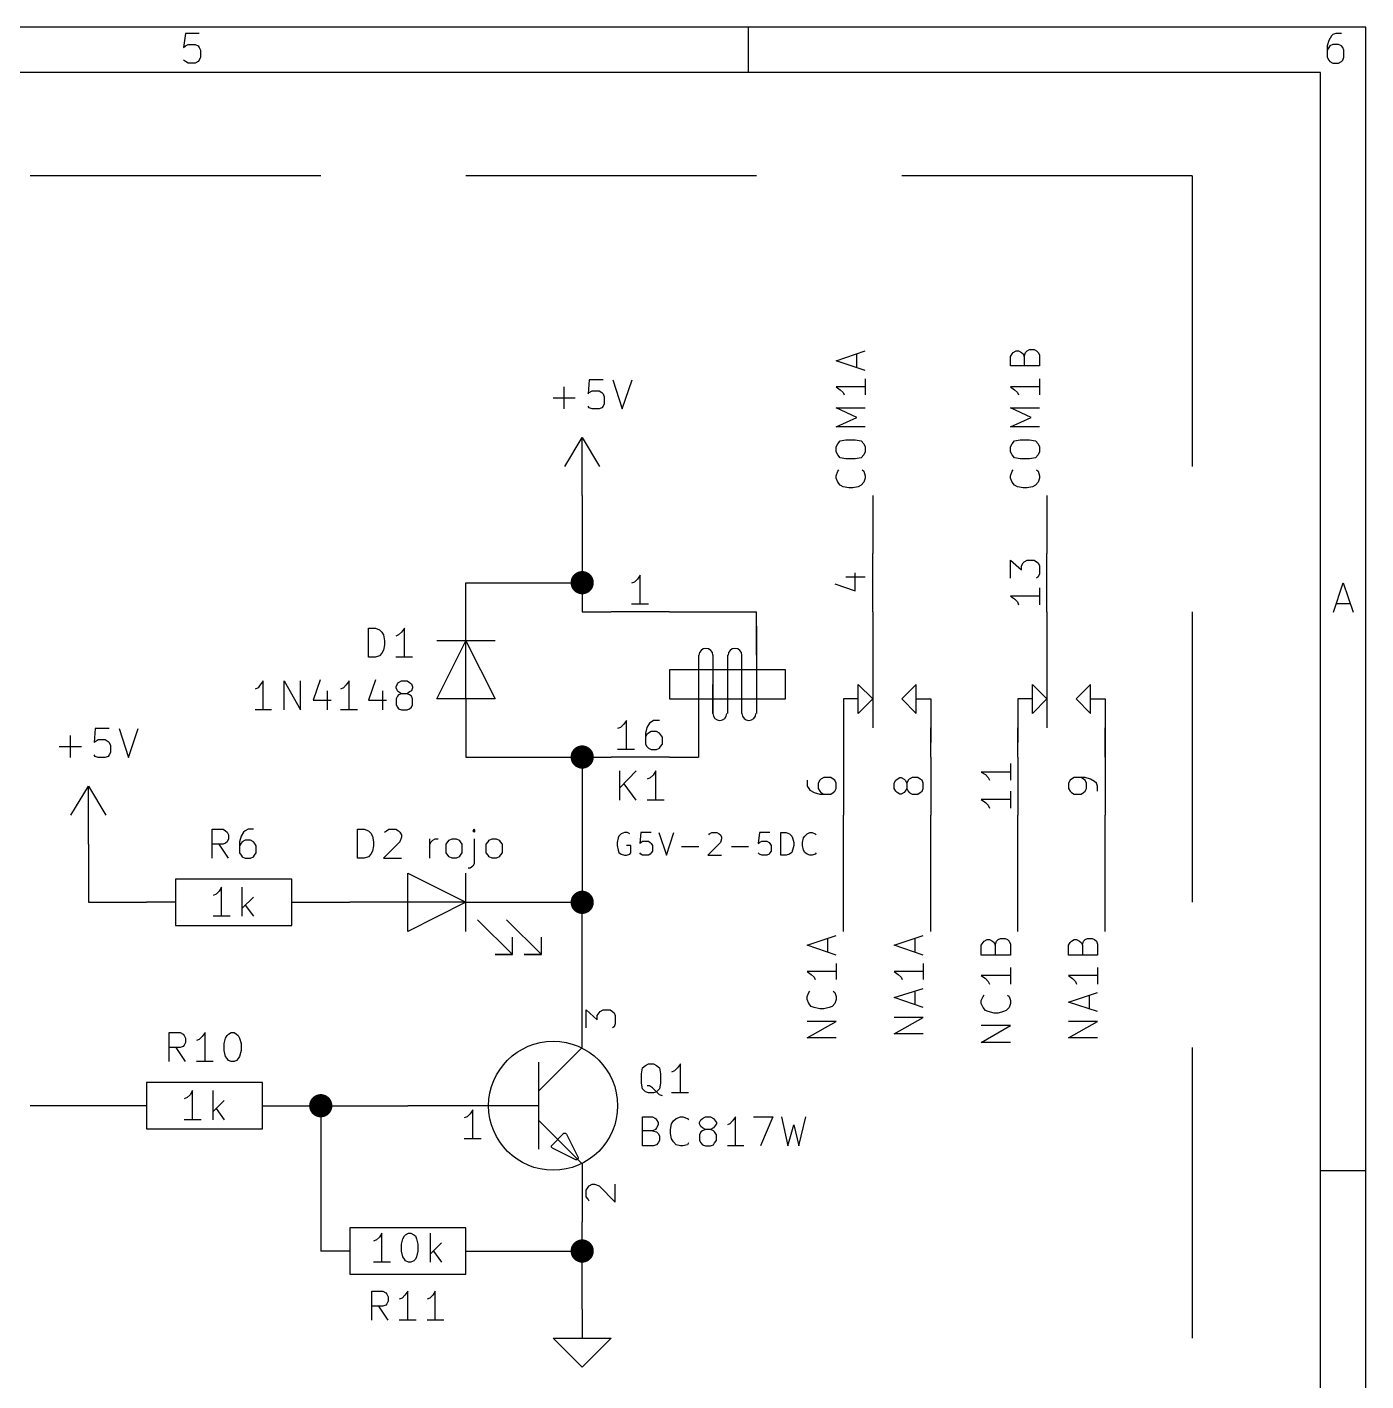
# Model space of a CAD drawing. Extents: x 0.4 to 11.3, y -7.9 to -0.4.
# Drawn here: x 8.995 to 11.299, y -2.724 to -0.394 of the extents above; entities that cross this region are included whole.
import ezdxf

# ---------------------------------------------------------------- set-up
doc = ezdxf.new("R2010")
doc.units = 0
doc.header["$MEASUREMENT"] = 0
doc.linetypes.add('DASHED', pattern=[0.75, 0.5, -0.25])
for name, color, linetype in [('BLACK', 7, 'CONTINUOUS'), ('BLUE3', 171, 'CONTINUOUS'), ('CYAN2', 4, 'CONTINUOUS'), ('GREEN2', 3, 'CONTINUOUS'), ('RED2', 1, 'CONTINUOUS')]:
    doc.layers.add(name, color=color, linetype=linetype)

msp = doc.modelspace()

# ---------------------------------------------------------------- linework, layer by layer
at = {"layer": 'BLACK', "linetype": 'CONTINUOUS'}
for p, q in [((10.387, -0.968), (10.437, -0.951)), ((10.69, -0.956), (10.692, -0.954)), ((10.692, -0.954), (10.697, -0.951)), ((10.697, -0.951), (10.701, -0.951)), ((10.701, -0.951), (10.706, -0.954)), ((10.706, -0.954), (10.709, -0.956)), ((10.711, -0.961), (10.713, -0.954)), ((10.713, -0.954), (10.716, -0.951)), ((10.716, -0.951), (10.72, -0.949)), ((10.72, -0.949), (10.728, -0.949)), ((10.728, -0.949), (10.732, -0.951)), ((10.732, -0.951), (10.735, -0.954)), ((10.735, -0.954), (10.737, -0.958)), ((10.437, -0.985), (10.387, -0.968)), ((10.423, -0.98), (10.423, -0.956)), ((10.687, -0.961), (10.69, -0.956)), ((10.687, -0.977), (10.687, -0.961)), ((10.737, -0.977), (10.687, -0.977)), ((10.709, -0.956), (10.711, -0.961)), ((10.711, -0.961), (10.711, -0.977)), ((10.737, -0.958), (10.737, -0.977)), ((10.437, -0.999), (10.437, -1.027)), ((10.737, -0.999), (10.737, -1.027)), ((10.437, -1.013), (10.387, -1.013)), ((10.387, -1.013), (10.394, -1.018)), ((10.394, -1.018), (10.399, -1.023)), ((10.399, -1.023), (10.401, -1.027)), ((10.737, -1.013), (10.687, -1.013)), ((10.687, -1.013), (10.694, -1.018)), ((10.694, -1.018), (10.699, -1.023)), ((10.699, -1.023), (10.701, -1.027)), ((10.423, -1.066), (10.387, -1.049)), ((10.387, -1.049), (10.437, -1.049)), ((10.387, -1.082), (10.423, -1.066)), ((10.723, -1.066), (10.687, -1.049)), ((10.687, -1.049), (10.737, -1.049)), ((10.687, -1.082), (10.723, -1.066)), ((10.437, -1.082), (10.387, -1.082)), ((10.737, -1.082), (10.687, -1.082)), ((10.387, -1.116), (10.39, -1.111)), ((10.387, -1.125), (10.387, -1.116)), ((10.39, -1.111), (10.394, -1.106)), ((10.394, -1.106), (10.404, -1.104)), ((10.404, -1.104), (10.42, -1.104)), ((10.42, -1.104), (10.43, -1.106)), ((10.43, -1.106), (10.435, -1.111)), ((10.435, -1.111), (10.437, -1.116)), ((10.437, -1.116), (10.437, -1.125)), ((10.687, -1.116), (10.69, -1.111)), ((10.687, -1.125), (10.687, -1.116)), ((10.69, -1.111), (10.694, -1.106)), ((10.694, -1.106), (10.704, -1.104)), ((10.704, -1.104), (10.72, -1.104)), ((10.72, -1.104), (10.73, -1.106)), ((10.73, -1.106), (10.735, -1.111)), ((10.735, -1.111), (10.737, -1.116)), ((10.737, -1.116), (10.737, -1.125)), ((10.39, -1.13), (10.387, -1.125)), ((10.394, -1.135), (10.39, -1.13)), ((10.404, -1.137), (10.394, -1.135)), ((10.42, -1.137), (10.404, -1.137)), ((10.43, -1.135), (10.42, -1.137)), ((10.435, -1.13), (10.43, -1.135)), ((10.437, -1.125), (10.435, -1.13)), ((10.69, -1.13), (10.687, -1.125)), ((10.694, -1.135), (10.69, -1.13)), ((10.704, -1.137), (10.694, -1.135)), ((10.72, -1.137), (10.704, -1.137)), ((10.73, -1.135), (10.72, -1.137)), ((10.735, -1.13), (10.73, -1.135)), ((10.737, -1.125), (10.735, -1.13)), ((10.387, -1.166), (10.39, -1.158)), ((10.39, -1.158), (10.392, -1.156)), ((10.432, -1.156), (10.435, -1.158)), ((10.435, -1.158), (10.437, -1.166)), ((10.687, -1.166), (10.69, -1.158)), ((10.69, -1.158), (10.692, -1.156)), ((10.732, -1.156), (10.735, -1.158)), ((10.735, -1.158), (10.737, -1.166)), ((10.387, -1.17), (10.387, -1.166)), ((10.39, -1.177), (10.387, -1.17)), ((10.394, -1.182), (10.39, -1.177)), ((10.399, -1.185), (10.394, -1.182)), ((10.409, -1.187), (10.399, -1.185)), ((10.416, -1.187), (10.409, -1.187)), ((10.425, -1.185), (10.416, -1.187)), ((10.43, -1.182), (10.425, -1.185)), ((10.435, -1.177), (10.43, -1.182)), ((10.437, -1.17), (10.435, -1.177)), ((10.437, -1.166), (10.437, -1.17)), ((10.687, -1.17), (10.687, -1.166)), ((10.69, -1.177), (10.687, -1.17)), ((10.694, -1.182), (10.69, -1.177)), ((10.699, -1.185), (10.694, -1.182)), ((10.709, -1.187), (10.699, -1.185)), ((10.716, -1.187), (10.709, -1.187)), ((10.725, -1.185), (10.716, -1.187)), ((10.73, -1.182), (10.725, -1.185)), ((10.735, -1.177), (10.73, -1.182)), ((10.737, -1.17), (10.735, -1.177)), ((10.737, -1.166), (10.737, -1.17)), ((10.337, -1.974), (10.387, -1.957)), ((10.387, -1.991), (10.337, -1.974)), ((10.373, -1.986), (10.373, -1.962)), ((10.487, -1.974), (10.537, -1.957)), ((10.537, -1.991), (10.487, -1.974)), ((10.523, -1.986), (10.523, -1.962)), ((10.637, -1.974), (10.64, -1.969)), ((10.637, -1.991), (10.637, -1.974)), ((10.64, -1.969), (10.642, -1.967)), ((10.642, -1.967), (10.647, -1.964)), ((10.647, -1.964), (10.651, -1.964)), ((10.651, -1.964), (10.656, -1.967)), ((10.656, -1.967), (10.659, -1.969)), ((10.659, -1.969), (10.661, -1.974)), ((10.661, -1.974), (10.663, -1.967)), ((10.661, -1.974), (10.661, -1.991)), ((10.663, -1.967), (10.666, -1.964)), ((10.666, -1.964), (10.67, -1.962)), ((10.67, -1.962), (10.678, -1.962)), ((10.678, -1.962), (10.682, -1.964)), ((10.682, -1.964), (10.685, -1.967)), ((10.685, -1.967), (10.687, -1.972)), ((10.687, -1.972), (10.687, -1.991)), ((10.787, -1.974), (10.79, -1.969)), ((10.787, -1.991), (10.787, -1.974)), ((10.79, -1.969), (10.792, -1.967)), ((10.792, -1.967), (10.797, -1.964)), ((10.797, -1.964), (10.801, -1.964)), ((10.801, -1.964), (10.806, -1.967)), ((10.806, -1.967), (10.809, -1.969)), ((10.809, -1.969), (10.811, -1.974)), ((10.811, -1.974), (10.813, -1.967)), ((10.811, -1.974), (10.811, -1.991)), ((10.813, -1.967), (10.816, -1.964)), ((10.816, -1.964), (10.82, -1.962)), ((10.82, -1.962), (10.828, -1.962)), ((10.828, -1.962), (10.832, -1.964)), ((10.832, -1.964), (10.835, -1.967)), ((10.835, -1.967), (10.837, -1.972)), ((10.837, -1.972), (10.837, -1.991)), ((10.687, -1.991), (10.637, -1.991)), ((10.837, -1.991), (10.787, -1.991)), ((10.387, -2.019), (10.337, -2.019)), ((10.337, -2.019), (10.344, -2.024)), ((10.344, -2.024), (10.349, -2.029)), ((10.387, -2.005), (10.387, -2.033)), ((10.537, -2.019), (10.487, -2.019)), ((10.487, -2.019), (10.494, -2.024)), ((10.494, -2.024), (10.499, -2.029)), ((10.537, -2.005), (10.537, -2.033)), ((10.687, -2.026), (10.637, -2.026)), ((10.637, -2.026), (10.644, -2.031)), ((10.687, -2.012), (10.687, -2.041)), ((10.837, -2.026), (10.787, -2.026)), ((10.787, -2.026), (10.794, -2.031)), ((10.837, -2.012), (10.837, -2.041)), ((10.349, -2.029), (10.351, -2.033)), ((10.487, -2.064), (10.537, -2.048)), ((10.499, -2.029), (10.501, -2.033)), ((10.644, -2.031), (10.649, -2.036)), ((10.649, -2.036), (10.651, -2.041)), ((10.794, -2.031), (10.799, -2.036)), ((10.799, -2.036), (10.801, -2.041)), ((10.337, -2.062), (10.34, -2.055)), ((10.337, -2.067), (10.337, -2.062)), ((10.34, -2.074), (10.337, -2.067)), ((10.34, -2.055), (10.342, -2.053)), ((10.382, -2.053), (10.385, -2.055)), ((10.385, -2.055), (10.387, -2.062)), ((10.387, -2.067), (10.385, -2.074)), ((10.387, -2.062), (10.387, -2.067)), ((10.537, -2.081), (10.487, -2.064)), ((10.523, -2.076), (10.523, -2.053)), ((10.637, -2.069), (10.64, -2.062)), ((10.637, -2.074), (10.637, -2.069)), ((10.64, -2.062), (10.642, -2.06)), ((10.682, -2.06), (10.685, -2.062)), ((10.685, -2.062), (10.687, -2.069)), ((10.687, -2.069), (10.687, -2.074)), ((10.787, -2.072), (10.837, -2.055)), ((10.837, -2.088), (10.787, -2.072)), ((10.823, -2.083), (10.823, -2.06)), ((10.344, -2.079), (10.34, -2.074)), ((10.349, -2.081), (10.344, -2.079)), ((10.359, -2.083), (10.349, -2.081)), ((10.366, -2.083), (10.359, -2.083)), ((10.375, -2.081), (10.366, -2.083)), ((10.38, -2.079), (10.375, -2.081)), ((10.385, -2.074), (10.38, -2.079)), ((10.64, -2.081), (10.637, -2.074)), ((10.644, -2.086), (10.64, -2.081)), ((10.649, -2.088), (10.644, -2.086)), ((10.659, -2.091), (10.649, -2.088)), ((10.666, -2.091), (10.659, -2.091)), ((10.675, -2.088), (10.666, -2.091)), ((10.68, -2.086), (10.675, -2.088)), ((10.685, -2.081), (10.68, -2.086)), ((10.687, -2.074), (10.685, -2.081)), ((10.337, -2.133), (10.387, -2.105)), ((10.387, -2.105), (10.337, -2.105)), ((10.487, -2.126), (10.537, -2.098)), ((10.537, -2.098), (10.487, -2.098)), ((10.637, -2.141), (10.687, -2.112)), ((10.687, -2.112), (10.637, -2.112)), ((10.787, -2.133), (10.837, -2.105)), ((10.837, -2.105), (10.787, -2.105)), ((10.387, -2.133), (10.337, -2.133)), ((10.537, -2.126), (10.487, -2.126)), ((10.687, -2.141), (10.637, -2.141)), ((10.837, -2.133), (10.787, -2.133))]:
    msp.add_line(p, q, dxfattribs=at)
at = {"layer": 'BLUE3', "linetype": 'DASHED'}
for q in [(8, -0.65), (11, -5)]:
    msp.add_line((11, -0.65), q, dxfattribs=at)
at = {"layer": 'CYAN2', "linetype": 'CONTINUOUS'}
for p, q in [((9.962, -1.001), (9.96, -1.025)), ((9.986, -1.001), (9.962, -1.001)), ((10.003, -1.001), (10.019, -1.051)), ((10.019, -1.051), (10.036, -1.001)), ((9.919, -1.051), (9.919, -1.013)), ((9.96, -1.025), (9.962, -1.023)), ((9.962, -1.023), (9.967, -1.02)), ((9.967, -1.02), (9.979, -1.02)), ((9.979, -1.02), (9.984, -1.023)), ((9.984, -1.023), (9.986, -1.025)), ((9.9, -1.032), (9.938, -1.032)), ((9.962, -1.049), (9.96, -1.046)), ((9.986, -1.046), (9.984, -1.049)), ((9.986, -1.025), (9.988, -1.03)), ((9.988, -1.042), (9.986, -1.046)), ((9.988, -1.03), (9.988, -1.042)), ((9.967, -1.051), (9.962, -1.049)), ((9.979, -1.051), (9.967, -1.051)), ((9.984, -1.049), (9.979, -1.051)), ((9.582, -1.478), (9.582, -1.428)), ((9.582, -1.428), (9.594, -1.428)), ((9.594, -1.428), (9.601, -1.431)), ((9.601, -1.431), (9.605, -1.435)), ((9.605, -1.435), (9.608, -1.44)), ((9.608, -1.44), (9.61, -1.45)), ((9.634, -1.44), (9.629, -1.442)), ((9.639, -1.435), (9.634, -1.44)), ((9.644, -1.428), (9.639, -1.435)), ((9.644, -1.478), (9.644, -1.428)), ((9.608, -1.466), (9.605, -1.471)), ((9.61, -1.457), (9.608, -1.466)), ((9.61, -1.45), (9.61, -1.457)), ((9.594, -1.478), (9.582, -1.478)), ((9.601, -1.476), (9.594, -1.478)), ((9.605, -1.471), (9.601, -1.476)), ((9.658, -1.478), (9.629, -1.478)), ((9.392, -1.531), (9.387, -1.533)), ((9.396, -1.526), (9.392, -1.531)), ((9.401, -1.519), (9.396, -1.526)), ((9.401, -1.569), (9.401, -1.519)), ((9.437, -1.569), (9.437, -1.519)), ((9.437, -1.519), (9.465, -1.569)), ((9.465, -1.569), (9.465, -1.519)), ((9.499, -1.517), (9.487, -1.552)), ((9.511, -1.536), (9.511, -1.569)), ((9.539, -1.531), (9.534, -1.533)), ((9.544, -1.526), (9.539, -1.531)), ((9.549, -1.519), (9.544, -1.526)), ((9.549, -1.569), (9.549, -1.519)), ((9.594, -1.517), (9.582, -1.552)), ((9.606, -1.536), (9.606, -1.569)), ((9.63, -1.529), (9.632, -1.524)), ((9.63, -1.531), (9.63, -1.529)), ((9.632, -1.536), (9.63, -1.531)), ((9.632, -1.524), (9.634, -1.522)), ((9.634, -1.538), (9.632, -1.536)), ((9.634, -1.522), (9.639, -1.519)), ((9.639, -1.519), (9.649, -1.519)), ((9.649, -1.519), (9.653, -1.522)), ((9.653, -1.522), (9.656, -1.524)), ((9.656, -1.536), (9.653, -1.538)), ((9.656, -1.524), (9.658, -1.529)), ((9.658, -1.531), (9.656, -1.536)), ((9.658, -1.529), (9.658, -1.531)), ((9.487, -1.552), (9.518, -1.552)), ((9.582, -1.552), (9.613, -1.552)), ((9.632, -1.545), (9.63, -1.55)), ((9.63, -1.55), (9.63, -1.56)), ((9.63, -1.56), (9.632, -1.564)), ((9.634, -1.543), (9.632, -1.545)), ((9.639, -1.541), (9.634, -1.538)), ((9.639, -1.541), (9.634, -1.543)), ((9.649, -1.541), (9.639, -1.541)), ((9.653, -1.538), (9.649, -1.541)), ((9.653, -1.543), (9.649, -1.541)), ((9.656, -1.545), (9.653, -1.543)), ((9.658, -1.55), (9.656, -1.545)), ((9.656, -1.564), (9.658, -1.56)), ((9.658, -1.56), (9.658, -1.55)), ((9.415, -1.569), (9.387, -1.569)), ((9.563, -1.569), (9.534, -1.569)), ((9.632, -1.564), (9.634, -1.567)), ((9.634, -1.567), (9.639, -1.569)), ((9.639, -1.569), (9.649, -1.569)), ((9.649, -1.569), (9.653, -1.567)), ((9.653, -1.567), (9.656, -1.564)), ((9.112, -1.601), (9.11, -1.625)), ((9.136, -1.601), (9.112, -1.601)), ((9.153, -1.601), (9.169, -1.651)), ((9.169, -1.651), (9.186, -1.601)), ((9.069, -1.651), (9.069, -1.613)), ((9.11, -1.625), (9.112, -1.623)), ((9.112, -1.623), (9.117, -1.62)), ((9.117, -1.62), (9.129, -1.62)), ((9.129, -1.62), (9.134, -1.623)), ((9.134, -1.623), (9.136, -1.625)), ((9.136, -1.625), (9.138, -1.63)), ((9.138, -1.63), (9.138, -1.642)), ((9.05, -1.632), (9.088, -1.632)), ((9.112, -1.649), (9.11, -1.646)), ((9.117, -1.651), (9.112, -1.649)), ((9.129, -1.651), (9.117, -1.651)), ((9.134, -1.649), (9.129, -1.651)), ((9.136, -1.646), (9.134, -1.649)), ((9.138, -1.642), (9.136, -1.646)), ((10.015, -1.724), (10.015, -1.674)), ((10.043, -1.674), (10.015, -1.703)), ((10.077, -1.674), (10.072, -1.681)), ((10.077, -1.724), (10.077, -1.674)), ((10.043, -1.724), (10.022, -1.696)), ((10.067, -1.686), (10.062, -1.688)), ((10.072, -1.681), (10.067, -1.686)), ((10.091, -1.724), (10.062, -1.724)), ((9.313, -1.824), (9.313, -1.774)), ((9.313, -1.774), (9.332, -1.774)), ((9.332, -1.774), (9.336, -1.777)), ((9.336, -1.777), (9.339, -1.779)), ((9.339, -1.779), (9.341, -1.784)), ((9.341, -1.791), (9.339, -1.796)), ((9.341, -1.784), (9.341, -1.791)), ((9.363, -1.786), (9.36, -1.796)), ((9.367, -1.779), (9.363, -1.786)), ((9.37, -1.793), (9.365, -1.796)), ((9.37, -1.777), (9.367, -1.779)), ((9.375, -1.774), (9.37, -1.777)), ((9.379, -1.793), (9.37, -1.793)), ((9.384, -1.774), (9.375, -1.774)), ((9.384, -1.796), (9.379, -1.793)), ((9.563, -1.824), (9.563, -1.774)), ((9.563, -1.774), (9.575, -1.774)), ((9.575, -1.774), (9.582, -1.777)), ((9.582, -1.777), (9.586, -1.781)), ((9.586, -1.781), (9.589, -1.786)), ((9.589, -1.786), (9.591, -1.796)), ((9.61, -1.779), (9.613, -1.777)), ((9.613, -1.777), (9.617, -1.774)), ((9.617, -1.774), (9.629, -1.774)), ((9.629, -1.774), (9.634, -1.777)), ((9.634, -1.777), (9.636, -1.779)), ((9.636, -1.779), (9.639, -1.784)), ((9.639, -1.788), (9.636, -1.796)), ((9.639, -1.784), (9.639, -1.788)), ((9.688, -1.824), (9.688, -1.791)), ((9.69, -1.796), (9.693, -1.793)), ((9.693, -1.793), (9.697, -1.791)), ((9.697, -1.791), (9.702, -1.791)), ((9.719, -1.796), (9.721, -1.793)), ((9.721, -1.793), (9.726, -1.791)), ((9.726, -1.791), (9.733, -1.791)), ((9.733, -1.791), (9.738, -1.793)), ((9.738, -1.793), (9.74, -1.796)), ((9.764, -1.774), (9.762, -1.777)), ((9.762, -1.777), (9.764, -1.779)), ((9.766, -1.777), (9.764, -1.774)), ((9.764, -1.774), (9.764, -1.779)), ((9.764, -1.779), (9.766, -1.777)), ((9.764, -1.791), (9.764, -1.834)), ((9.788, -1.796), (9.79, -1.793)), ((9.79, -1.793), (9.795, -1.791)), ((9.795, -1.791), (9.802, -1.791)), ((9.802, -1.791), (9.807, -1.793)), ((9.807, -1.793), (9.809, -1.796)), ((10.012, -1.789), (10.01, -1.797)), ((10.013, -1.786), (10.012, -1.789)), ((10.017, -1.782), (10.013, -1.786)), ((10.023, -1.78), (10.017, -1.782)), ((10.028, -1.78), (10.023, -1.78)), ((10.032, -1.782), (10.028, -1.78)), ((10.051, -1.78), (10.049, -1.799)), ((10.069, -1.78), (10.051, -1.78)), ((10.082, -1.78), (10.095, -1.819)), ((10.095, -1.819), (10.108, -1.78)), ((10.168, -1.784), (10.169, -1.782)), ((10.169, -1.782), (10.173, -1.78)), ((10.173, -1.78), (10.182, -1.78)), ((10.182, -1.78), (10.186, -1.782)), ((10.186, -1.782), (10.188, -1.784)), ((10.188, -1.784), (10.19, -1.788)), ((10.19, -1.791), (10.188, -1.797)), ((10.19, -1.788), (10.19, -1.791)), ((10.255, -1.78), (10.253, -1.799)), ((10.273, -1.78), (10.255, -1.78)), ((10.292, -1.819), (10.292, -1.78)), ((10.292, -1.78), (10.301, -1.78)), ((10.301, -1.78), (10.307, -1.782)), ((10.307, -1.782), (10.311, -1.786)), ((10.311, -1.786), (10.312, -1.789)), ((10.312, -1.789), (10.314, -1.797)), ((10.329, -1.797), (10.331, -1.789)), ((10.331, -1.789), (10.333, -1.786)), ((10.333, -1.786), (10.337, -1.782)), ((10.337, -1.782), (10.342, -1.78)), ((10.342, -1.78), (10.346, -1.78)), ((10.346, -1.78), (10.351, -1.782)), ((10.351, -1.782), (10.353, -1.784)), ((9.332, -1.8), (9.313, -1.8)), ((9.341, -1.824), (9.325, -1.8)), ((9.336, -1.798), (9.332, -1.8)), ((9.339, -1.796), (9.336, -1.798)), ((9.36, -1.796), (9.36, -1.815)), ((9.363, -1.798), (9.36, -1.803)), ((9.36, -1.815), (9.363, -1.819)), ((9.365, -1.796), (9.363, -1.798)), ((9.386, -1.798), (9.384, -1.796)), ((9.389, -1.803), (9.386, -1.798)), ((9.386, -1.819), (9.389, -1.815)), ((9.389, -1.815), (9.389, -1.803)), ((9.586, -1.817), (9.582, -1.822)), ((9.589, -1.812), (9.586, -1.817)), ((9.591, -1.803), (9.589, -1.812)), ((9.591, -1.796), (9.591, -1.803)), ((9.636, -1.796), (9.608, -1.824)), ((9.688, -1.8), (9.69, -1.796)), ((9.716, -1.8), (9.719, -1.796)), ((9.716, -1.815), (9.716, -1.8)), ((9.719, -1.819), (9.716, -1.815)), ((9.74, -1.796), (9.743, -1.8)), ((9.743, -1.815), (9.74, -1.819)), ((9.743, -1.8), (9.743, -1.815)), ((9.785, -1.8), (9.788, -1.796)), ((9.785, -1.815), (9.785, -1.8)), ((9.788, -1.819), (9.785, -1.815)), ((9.809, -1.796), (9.812, -1.8)), ((9.812, -1.815), (9.809, -1.819)), ((9.812, -1.8), (9.812, -1.815)), ((10.01, -1.797), (10.01, -1.802)), ((10.01, -1.802), (10.012, -1.81)), ((10.012, -1.81), (10.013, -1.814)), ((10.013, -1.814), (10.017, -1.817)), ((10.017, -1.817), (10.023, -1.819)), ((10.034, -1.802), (10.026, -1.802)), ((10.026, -1.819), (10.032, -1.817)), ((10.032, -1.817), (10.034, -1.815)), ((10.034, -1.815), (10.034, -1.802)), ((10.049, -1.799), (10.051, -1.797)), ((10.051, -1.817), (10.049, -1.815)), ((10.051, -1.797), (10.054, -1.795)), ((10.054, -1.819), (10.051, -1.817)), ((10.054, -1.795), (10.064, -1.795)), ((10.064, -1.795), (10.067, -1.797)), ((10.067, -1.817), (10.064, -1.819)), ((10.067, -1.797), (10.069, -1.799)), ((10.069, -1.815), (10.067, -1.817)), ((10.069, -1.799), (10.071, -1.802)), ((10.071, -1.812), (10.069, -1.815)), ((10.071, -1.802), (10.071, -1.812)), ((10.121, -1.804), (10.151, -1.804)), ((10.188, -1.797), (10.166, -1.819)), ((10.207, -1.804), (10.236, -1.804)), ((10.253, -1.799), (10.255, -1.797)), ((10.255, -1.817), (10.253, -1.815)), ((10.255, -1.797), (10.259, -1.795)), ((10.259, -1.819), (10.255, -1.817)), ((10.259, -1.795), (10.268, -1.795)), ((10.268, -1.795), (10.272, -1.797)), ((10.272, -1.817), (10.268, -1.819)), ((10.272, -1.797), (10.273, -1.799)), ((10.273, -1.815), (10.272, -1.817)), ((10.273, -1.799), (10.275, -1.802)), ((10.275, -1.812), (10.273, -1.815)), ((10.275, -1.802), (10.275, -1.812)), ((10.307, -1.817), (10.301, -1.819)), ((10.311, -1.814), (10.307, -1.817)), ((10.312, -1.81), (10.311, -1.814)), ((10.314, -1.802), (10.312, -1.81)), ((10.314, -1.797), (10.314, -1.802)), ((10.329, -1.802), (10.329, -1.797)), ((10.331, -1.81), (10.329, -1.802)), ((10.333, -1.814), (10.331, -1.81)), ((10.337, -1.817), (10.333, -1.814)), ((10.342, -1.819), (10.337, -1.817)), ((10.351, -1.817), (10.346, -1.819)), ((10.353, -1.815), (10.351, -1.817)), ((9.363, -1.819), (9.365, -1.822)), ((9.365, -1.822), (9.37, -1.824)), ((9.37, -1.824), (9.379, -1.824)), ((9.379, -1.824), (9.384, -1.822)), ((9.384, -1.822), (9.386, -1.819)), ((9.575, -1.824), (9.563, -1.824)), ((9.582, -1.822), (9.575, -1.824)), ((9.608, -1.824), (9.639, -1.824)), ((9.721, -1.822), (9.719, -1.819)), ((9.726, -1.824), (9.721, -1.822)), ((9.733, -1.824), (9.726, -1.824)), ((9.738, -1.822), (9.733, -1.824)), ((9.74, -1.819), (9.738, -1.822)), ((9.762, -1.838), (9.757, -1.841)), ((9.764, -1.834), (9.762, -1.838)), ((9.79, -1.822), (9.788, -1.819)), ((9.795, -1.824), (9.79, -1.822)), ((9.802, -1.824), (9.795, -1.824)), ((9.807, -1.822), (9.802, -1.824)), ((9.809, -1.819), (9.807, -1.822)), ((10.023, -1.819), (10.026, -1.819)), ((10.064, -1.819), (10.054, -1.819)), ((10.166, -1.819), (10.19, -1.819)), ((10.268, -1.819), (10.259, -1.819)), ((10.301, -1.819), (10.292, -1.819)), ((10.346, -1.819), (10.342, -1.819)), ((9.757, -1.841), (9.754, -1.841)), ((9.32, -1.886), (9.315, -1.888)), ((9.325, -1.881), (9.32, -1.886)), ((9.329, -1.874), (9.325, -1.881)), ((9.329, -1.924), (9.329, -1.874)), ((9.365, -1.924), (9.365, -1.874)), ((9.384, -1.891), (9.365, -1.91)), ((9.37, -1.905), (9.384, -1.924)), ((9.344, -1.924), (9.315, -1.924)), ((9.239, -2.174), (9.239, -2.124)), ((9.239, -2.124), (9.258, -2.124)), ((9.258, -2.124), (9.263, -2.127)), ((9.263, -2.127), (9.265, -2.129)), ((9.265, -2.129), (9.267, -2.134)), ((9.267, -2.141), (9.265, -2.146)), ((9.267, -2.134), (9.267, -2.141)), ((9.291, -2.136), (9.286, -2.138)), ((9.296, -2.131), (9.291, -2.136)), ((9.301, -2.124), (9.296, -2.131)), ((9.301, -2.174), (9.301, -2.124)), ((9.334, -2.143), (9.336, -2.134)), ((9.334, -2.155), (9.334, -2.143)), ((9.336, -2.134), (9.339, -2.129)), ((9.339, -2.129), (9.341, -2.127)), ((9.341, -2.127), (9.346, -2.124)), ((9.346, -2.124), (9.351, -2.124)), ((9.351, -2.124), (9.355, -2.127)), ((9.355, -2.127), (9.358, -2.129)), ((9.358, -2.129), (9.36, -2.134)), ((9.36, -2.134), (9.363, -2.143)), ((9.363, -2.143), (9.363, -2.155)), ((9.258, -2.15), (9.239, -2.15)), ((9.267, -2.174), (9.251, -2.15)), ((9.263, -2.148), (9.258, -2.15)), ((9.265, -2.146), (9.263, -2.148)), ((9.336, -2.165), (9.334, -2.155)), ((9.339, -2.169), (9.336, -2.165)), ((9.36, -2.165), (9.358, -2.169)), ((9.363, -2.155), (9.36, -2.165)), ((9.315, -2.174), (9.286, -2.174)), ((9.341, -2.172), (9.339, -2.169)), ((9.346, -2.174), (9.341, -2.172)), ((9.351, -2.174), (9.346, -2.174)), ((9.355, -2.172), (9.351, -2.174)), ((9.358, -2.169), (9.355, -2.172)), ((10.052, -2.195), (10.054, -2.185)), ((10.054, -2.185), (10.059, -2.181)), ((10.059, -2.181), (10.064, -2.178)), ((10.064, -2.178), (10.073, -2.178)), ((10.073, -2.178), (10.078, -2.181)), ((10.078, -2.181), (10.083, -2.185)), ((10.083, -2.185), (10.085, -2.195)), ((10.114, -2.185), (10.109, -2.19)), ((10.119, -2.178), (10.114, -2.185)), ((10.119, -2.228), (10.119, -2.178)), ((10.052, -2.211), (10.052, -2.195)), ((10.054, -2.221), (10.052, -2.211)), ((10.085, -2.211), (10.083, -2.221)), ((10.085, -2.195), (10.085, -2.211)), ((10.109, -2.19), (10.104, -2.192)), ((9.27, -2.236), (9.265, -2.238)), ((9.275, -2.231), (9.27, -2.236)), ((9.279, -2.224), (9.275, -2.231)), ((9.279, -2.274), (9.279, -2.224)), ((9.315, -2.274), (9.315, -2.224)), ((10.059, -2.226), (10.054, -2.221)), ((10.064, -2.228), (10.059, -2.226)), ((10.066, -2.216), (10.062, -2.216)), ((10.073, -2.228), (10.064, -2.228)), ((10.071, -2.219), (10.066, -2.216)), ((10.078, -2.226), (10.071, -2.219)), ((10.078, -2.226), (10.073, -2.228)), ((10.083, -2.221), (10.078, -2.226)), ((10.083, -2.231), (10.078, -2.226)), ((10.088, -2.233), (10.083, -2.231)), ((10.133, -2.228), (10.104, -2.228)), ((9.334, -2.241), (9.315, -2.26)), ((9.32, -2.255), (9.334, -2.274)), ((9.294, -2.274), (9.265, -2.274)), ((10.054, -2.319), (10.054, -2.269)), ((10.054, -2.269), (10.071, -2.269)), ((10.071, -2.269), (10.076, -2.272)), ((10.076, -2.272), (10.078, -2.274)), ((10.078, -2.274), (10.081, -2.279)), ((10.081, -2.279), (10.081, -2.283)), ((10.102, -2.291), (10.104, -2.281)), ((10.104, -2.281), (10.107, -2.276)), ((10.107, -2.276), (10.112, -2.272)), ((10.112, -2.272), (10.119, -2.269)), ((10.119, -2.269), (10.123, -2.269)), ((10.123, -2.269), (10.131, -2.272)), ((10.131, -2.272), (10.133, -2.274)), ((10.152, -2.279), (10.154, -2.274)), ((10.152, -2.281), (10.152, -2.279)), ((10.154, -2.286), (10.152, -2.281)), ((10.154, -2.274), (10.157, -2.272)), ((10.157, -2.272), (10.162, -2.269)), ((10.162, -2.269), (10.171, -2.269)), ((10.171, -2.269), (10.176, -2.272)), ((10.176, -2.272), (10.178, -2.274)), ((10.178, -2.274), (10.181, -2.279)), ((10.181, -2.281), (10.178, -2.286)), ((10.181, -2.279), (10.181, -2.281)), ((10.204, -2.281), (10.2, -2.283)), ((10.209, -2.276), (10.204, -2.281)), ((10.214, -2.269), (10.209, -2.276)), ((10.214, -2.319), (10.214, -2.269)), ((10.245, -2.269), (10.278, -2.269)), ((10.278, -2.269), (10.257, -2.319)), ((10.293, -2.269), (10.304, -2.319)), ((10.323, -2.319), (10.335, -2.269)), ((10.071, -2.293), (10.054, -2.293)), ((10.076, -2.291), (10.071, -2.293)), ((10.071, -2.293), (10.078, -2.295)), ((10.078, -2.288), (10.076, -2.291)), ((10.081, -2.283), (10.078, -2.288)), ((10.078, -2.295), (10.081, -2.298)), ((10.081, -2.298), (10.083, -2.302)), ((10.083, -2.302), (10.083, -2.31)), ((10.102, -2.298), (10.102, -2.291)), ((10.104, -2.307), (10.102, -2.298)), ((10.154, -2.295), (10.152, -2.3)), ((10.152, -2.3), (10.152, -2.31)), ((10.157, -2.288), (10.154, -2.286)), ((10.157, -2.293), (10.154, -2.295)), ((10.162, -2.291), (10.157, -2.288)), ((10.162, -2.291), (10.157, -2.293)), ((10.171, -2.291), (10.162, -2.291)), ((10.176, -2.288), (10.171, -2.291)), ((10.176, -2.293), (10.171, -2.291)), ((10.178, -2.286), (10.176, -2.288)), ((10.178, -2.295), (10.176, -2.293)), ((10.181, -2.3), (10.178, -2.295)), ((10.181, -2.31), (10.181, -2.3)), ((10.304, -2.319), (10.314, -2.283)), ((10.314, -2.283), (10.323, -2.319)), ((10.073, -2.319), (10.054, -2.319)), ((10.078, -2.317), (10.073, -2.319)), ((10.081, -2.314), (10.078, -2.317)), ((10.083, -2.31), (10.081, -2.314)), ((10.107, -2.312), (10.104, -2.307)), ((10.112, -2.317), (10.107, -2.312)), ((10.119, -2.319), (10.112, -2.317)), ((10.123, -2.319), (10.119, -2.319)), ((10.131, -2.317), (10.123, -2.319)), ((10.133, -2.314), (10.131, -2.317)), ((10.152, -2.31), (10.154, -2.314)), ((10.154, -2.314), (10.157, -2.317)), ((10.157, -2.317), (10.162, -2.319)), ((10.162, -2.319), (10.171, -2.319)), ((10.171, -2.319), (10.176, -2.317)), ((10.176, -2.317), (10.178, -2.314)), ((10.178, -2.314), (10.181, -2.31)), ((10.228, -2.319), (10.2, -2.319)), ((9.605, -2.469), (9.601, -2.476)), ((9.605, -2.519), (9.605, -2.469)), ((9.646, -2.472), (9.651, -2.469)), ((9.651, -2.469), (9.655, -2.469)), ((9.655, -2.469), (9.66, -2.472)), ((9.689, -2.519), (9.689, -2.469)), ((9.596, -2.481), (9.591, -2.483)), ((9.601, -2.476), (9.596, -2.481)), ((9.639, -2.488), (9.641, -2.479)), ((9.639, -2.5), (9.639, -2.488)), ((9.641, -2.479), (9.644, -2.474)), ((9.644, -2.474), (9.646, -2.472)), ((9.66, -2.472), (9.663, -2.474)), ((9.663, -2.474), (9.665, -2.479)), ((9.665, -2.479), (9.667, -2.488)), ((9.667, -2.488), (9.667, -2.5)), ((9.708, -2.486), (9.689, -2.505)), ((9.641, -2.51), (9.639, -2.5)), ((9.644, -2.514), (9.641, -2.51)), ((9.646, -2.517), (9.644, -2.514)), ((9.663, -2.514), (9.66, -2.517)), ((9.665, -2.51), (9.663, -2.514)), ((9.667, -2.5), (9.665, -2.51)), ((9.694, -2.5), (9.708, -2.519)), ((9.62, -2.519), (9.591, -2.519)), ((9.651, -2.519), (9.646, -2.517)), ((9.655, -2.519), (9.651, -2.519)), ((9.66, -2.517), (9.655, -2.519)), ((9.588, -2.619), (9.588, -2.569)), ((9.588, -2.569), (9.607, -2.569)), ((9.607, -2.569), (9.612, -2.572)), ((9.612, -2.572), (9.614, -2.574)), ((9.614, -2.574), (9.616, -2.579)), ((9.616, -2.579), (9.616, -2.586)), ((9.64, -2.581), (9.635, -2.583)), ((9.645, -2.576), (9.64, -2.581)), ((9.65, -2.569), (9.645, -2.576)), ((9.65, -2.619), (9.65, -2.569)), ((9.688, -2.581), (9.683, -2.583)), ((9.693, -2.576), (9.688, -2.581)), ((9.697, -2.569), (9.693, -2.576)), ((9.697, -2.619), (9.697, -2.569)), ((9.607, -2.595), (9.588, -2.595)), ((9.616, -2.619), (9.6, -2.595)), ((9.612, -2.593), (9.607, -2.595)), ((9.614, -2.591), (9.612, -2.593)), ((9.616, -2.586), (9.614, -2.591)), ((9.664, -2.619), (9.635, -2.619)), ((9.712, -2.619), (9.683, -2.619))]:
    msp.add_line(p, q, dxfattribs=at)
at = {"layer": 'GREEN2', "linetype": 'CONTINUOUS'}
for p, q in [((9.95, -1.2), (9.95, -1.35)), ((10.45, -1.2), (10.45, -1.3)), ((10.75, -1.2), (10.75, -1.3)), ((9.75, -1.35), (9.95, -1.35)), ((9.95, -1.35), (9.95, -1.4)), ((9.95, -1.4), (10, -1.4)), ((9.75, -1.65), (9.95, -1.65)), ((9.95, -1.65), (9.95, -1.9)), ((9.95, -1.65), (10, -1.65)), ((10.4, -1.95), (10.4, -1.75)), ((10.55, -1.95), (10.55, -1.75)), ((10.7, -1.95), (10.7, -1.75)), ((10.85, -1.95), (10.85, -1.75)), ((9.1, -1.8), (9.1, -1.9)), ((9.1, -1.9), (9.2, -1.9)), ((9.5, -1.9), (9.55, -1.9)), ((9.85, -1.9), (9.95, -1.9)), ((9.95, -2.05), (9.95, -1.9)), ((9.15, -2.25), (9, -2.25)), ((9.45, -2.25), (9.5, -2.25)), ((9.5, -2.25), (9.65, -2.25)), ((9.5, -2.25), (9.5, -2.5)), ((9.95, -2.5), (9.95, -2.45)), ((9.8, -2.5), (9.95, -2.5)), ((9.95, -2.6), (9.95, -2.5))]:
    msp.add_line(p, q, dxfattribs=at)
at = {"layer": 'GREEN2', "const_width": 0.02}
for points in [[(9.94, -1.35, 1), (9.96, -1.35, 1)], [(9.94, -1.65, 1), (9.96, -1.65, 1)], [(9.94, -1.9, 1), (9.96, -1.9, 1)], [(9.49, -2.25, 1), (9.51, -2.25, 1)], [(9.94, -2.5, 1), (9.96, -2.5, 1)]]:
    msp.add_lwpolyline(points, format="xyb", close=True, dxfattribs=at)
at = {"layer": 'RED2', "linetype": 'CONTINUOUS'}
for p, q in [((11.299, -0.394), (0.394, -0.394)), ((10.236, -0.472), (10.236, -0.394)), ((11.299, -7.874), (11.299, -0.394)), ((9.267, -0.405), (9.264, -0.429)), ((9.291, -0.405), (9.267, -0.405)), ((11.235, -0.417), (11.232, -0.426)), ((11.24, -0.409), (11.235, -0.417)), ((11.242, -0.407), (11.24, -0.409)), ((11.247, -0.405), (11.242, -0.407)), ((11.257, -0.405), (11.247, -0.405)), ((9.264, -0.429), (9.267, -0.426)), ((9.267, -0.426), (9.272, -0.424)), ((9.272, -0.424), (9.284, -0.424)), ((9.284, -0.424), (9.289, -0.426)), ((9.289, -0.426), (9.291, -0.429)), ((9.291, -0.429), (9.293, -0.434)), ((9.293, -0.434), (9.293, -0.446)), ((11.232, -0.426), (11.232, -0.446)), ((11.235, -0.429), (11.232, -0.434)), ((11.237, -0.426), (11.235, -0.429)), ((11.242, -0.424), (11.237, -0.426)), ((11.252, -0.424), (11.242, -0.424)), ((11.257, -0.426), (11.252, -0.424)), ((11.259, -0.429), (11.257, -0.426)), ((11.261, -0.434), (11.259, -0.429)), ((11.261, -0.446), (11.261, -0.434)), ((9.267, -0.453), (9.264, -0.451)), ((9.272, -0.456), (9.267, -0.453)), ((9.284, -0.456), (9.272, -0.456)), ((9.289, -0.453), (9.284, -0.456)), ((9.291, -0.451), (9.289, -0.453)), ((9.293, -0.446), (9.291, -0.451)), ((11.232, -0.446), (11.235, -0.451)), ((11.235, -0.451), (11.237, -0.453)), ((11.237, -0.453), (11.242, -0.456)), ((11.242, -0.456), (11.252, -0.456)), ((11.252, -0.456), (11.257, -0.453)), ((11.257, -0.453), (11.259, -0.451)), ((11.259, -0.451), (11.261, -0.446)), ((11.221, -0.472), (0.472, -0.472)), ((11.221, -7.796), (11.221, -0.472)), ((9.92, -1.15), (9.95, -1.1)), ((9.95, -1.2), (9.95, -1.1)), ((9.95, -1.1), (9.98, -1.15)), ((10.45, -1.4), (10.45, -1.3)), ((10.75, -1.4), (10.75, -1.3)), ((10.687, -1.342), (10.687, -1.311)), ((10.687, -1.311), (10.706, -1.328)), ((10.706, -1.321), (10.709, -1.316)), ((10.706, -1.328), (10.706, -1.321)), ((10.709, -1.316), (10.711, -1.314)), ((10.711, -1.314), (10.716, -1.311)), ((10.716, -1.311), (10.728, -1.311)), ((10.728, -1.311), (10.732, -1.314)), ((10.732, -1.314), (10.735, -1.316)), ((10.735, -1.316), (10.737, -1.321)), ((10.737, -1.321), (10.737, -1.335)), ((9.75, -1.45), (9.75, -1.35)), ((10.04, -1.349), (10.035, -1.351)), ((10.045, -1.344), (10.04, -1.349)), ((10.05, -1.337), (10.045, -1.344)), ((10.05, -1.387), (10.05, -1.337)), ((10.404, -1.34), (10.437, -1.34)), ((10.42, -1.364), (10.42, -1.333)), ((10.735, -1.34), (10.732, -1.342)), ((10.737, -1.335), (10.735, -1.34)), ((11.243, -1.401), (11.26, -1.35)), ((11.26, -1.35), (11.277, -1.401)), ((10.385, -1.352), (10.42, -1.364)), ((10.737, -1.373), (10.687, -1.373)), ((10.687, -1.373), (10.694, -1.378)), ((10.737, -1.359), (10.737, -1.388)), ((10.064, -1.387), (10.035, -1.387)), ((10.694, -1.378), (10.699, -1.383)), ((10.699, -1.383), (10.701, -1.388)), ((11.247, -1.386), (11.272, -1.386)), ((10.1, -1.4), (10, -1.4)), ((10.1, -1.4), (10.15, -1.4)), ((10.15, -1.4), (10.25, -1.4)), ((10.25, -1.475), (10.25, -1.4)), ((10.45, -1.4), (10.45, -1.6)), ((10.75, -1.4), (10.75, -1.6)), ((10.25, -1.425), (10.25, -1.475)), ((9.8, -1.45), (9.7, -1.45)), ((9.7, -1.55), (9.75, -1.45)), ((9.75, -1.55), (9.75, -1.45)), ((9.75, -1.45), (9.8, -1.55)), ((10.15, -1.475), (10.15, -1.625)), ((10.175, -1.475), (10.175, -1.575)), ((10.2, -1.475), (10.2, -1.575)), ((10.225, -1.575), (10.225, -1.475)), ((10.25, -1.475), (10.25, -1.575)), ((10.3, -1.5), (10.1, -1.5)), ((10.1, -1.5), (10.1, -1.55)), ((10.3, -1.55), (10.3, -1.5)), ((10.175, -1.575), (10.175, -1.525)), ((10.425, -1.525), (10.45, -1.55)), ((10.425, -1.575), (10.425, -1.525)), ((10.525, -1.525), (10.5, -1.55)), ((10.525, -1.575), (10.525, -1.525)), ((10.725, -1.525), (10.75, -1.55)), ((10.725, -1.575), (10.725, -1.525)), ((10.825, -1.525), (10.8, -1.55)), ((10.825, -1.575), (10.825, -1.525)), ((9.8, -1.55), (9.7, -1.55)), ((9.75, -1.55), (9.75, -1.65)), ((10.1, -1.55), (10.15, -1.55)), ((10.15, -1.55), (10.3, -1.55)), ((10.425, -1.55), (10.4, -1.55)), ((10.4, -1.55), (10.4, -1.625)), ((10.45, -1.55), (10.425, -1.575)), ((10.5, -1.55), (10.525, -1.575)), ((10.525, -1.55), (10.55, -1.55)), ((10.55, -1.55), (10.55, -1.625)), ((10.725, -1.55), (10.7, -1.55)), ((10.7, -1.55), (10.7, -1.625)), ((10.75, -1.55), (10.725, -1.575)), ((10.8, -1.55), (10.825, -1.575)), ((10.825, -1.55), (10.85, -1.55)), ((10.85, -1.55), (10.85, -1.625)), ((10.016, -1.599), (10.011, -1.601)), ((10.021, -1.594), (10.016, -1.599)), ((10.026, -1.587), (10.021, -1.594)), ((10.026, -1.637), (10.026, -1.587)), ((10.061, -1.599), (10.059, -1.609)), ((10.066, -1.592), (10.061, -1.599)), ((10.069, -1.606), (10.064, -1.609)), ((10.069, -1.59), (10.066, -1.592)), ((10.073, -1.587), (10.069, -1.59)), ((10.078, -1.606), (10.069, -1.606)), ((10.083, -1.587), (10.073, -1.587)), ((10.083, -1.609), (10.078, -1.606)), ((10.4, -1.6), (10.4, -1.65)), ((10.55, -1.65), (10.55, -1.6)), ((10.7, -1.65), (10.7, -1.6)), ((10.85, -1.65), (10.85, -1.6)), ((10.85, -1.6), (10.85, -1.65)), ((10.059, -1.609), (10.059, -1.628)), ((10.061, -1.611), (10.059, -1.616)), ((10.059, -1.628), (10.061, -1.632)), ((10.064, -1.609), (10.061, -1.611)), ((10.085, -1.611), (10.083, -1.609)), ((10.088, -1.616), (10.085, -1.611)), ((10.085, -1.632), (10.088, -1.628)), ((10.088, -1.628), (10.088, -1.616)), ((10.15, -1.625), (10.15, -1.65)), ((10.1, -1.65), (10, -1.65)), ((10.04, -1.637), (10.011, -1.637)), ((10.061, -1.632), (10.064, -1.635)), ((10.064, -1.635), (10.069, -1.637)), ((10.069, -1.637), (10.078, -1.637)), ((10.078, -1.637), (10.083, -1.635)), ((10.083, -1.635), (10.085, -1.632)), ((10.1, -1.65), (10.15, -1.65)), ((10.4, -1.65), (10.4, -1.75)), ((10.55, -1.65), (10.55, -1.75)), ((10.7, -1.65), (10.7, -1.75)), ((10.85, -1.65), (10.85, -1.75)), ((10.687, -1.676), (10.637, -1.676)), ((10.637, -1.676), (10.644, -1.68)), ((10.687, -1.661), (10.687, -1.69)), ((9.07, -1.75), (9.1, -1.7)), ((9.1, -1.8), (9.1, -1.7)), ((9.1, -1.7), (9.13, -1.75)), ((10.337, -1.69), (10.337, -1.7)), ((10.337, -1.7), (10.34, -1.704)), ((10.359, -1.69), (10.356, -1.695)), ((10.356, -1.695), (10.356, -1.704)), ((10.361, -1.688), (10.359, -1.69)), ((10.366, -1.685), (10.361, -1.688)), ((10.378, -1.685), (10.366, -1.685)), ((10.382, -1.688), (10.378, -1.685)), ((10.385, -1.69), (10.382, -1.688)), ((10.387, -1.695), (10.385, -1.69)), ((10.387, -1.704), (10.387, -1.695)), ((10.487, -1.695), (10.49, -1.69)), ((10.487, -1.704), (10.487, -1.695)), ((10.49, -1.69), (10.492, -1.688)), ((10.492, -1.688), (10.497, -1.685)), ((10.497, -1.685), (10.499, -1.685)), ((10.499, -1.685), (10.504, -1.688)), ((10.504, -1.688), (10.506, -1.69)), ((10.506, -1.69), (10.509, -1.695)), ((10.511, -1.69), (10.509, -1.695)), ((10.509, -1.695), (10.509, -1.704)), ((10.513, -1.688), (10.511, -1.69)), ((10.518, -1.685), (10.513, -1.688)), ((10.528, -1.685), (10.518, -1.685)), ((10.532, -1.688), (10.528, -1.685)), ((10.535, -1.69), (10.532, -1.688)), ((10.537, -1.695), (10.535, -1.69)), ((10.537, -1.704), (10.537, -1.695)), ((10.644, -1.68), (10.649, -1.685)), ((10.649, -1.685), (10.651, -1.69)), ((10.79, -1.69), (10.787, -1.695)), ((10.787, -1.695), (10.787, -1.704)), ((10.792, -1.688), (10.79, -1.69)), ((10.797, -1.685), (10.792, -1.688)), ((10.816, -1.685), (10.797, -1.685)), ((10.813, -1.688), (10.809, -1.685)), ((10.816, -1.69), (10.813, -1.688)), ((10.825, -1.688), (10.816, -1.685)), ((10.818, -1.695), (10.816, -1.69)), ((10.818, -1.704), (10.818, -1.695)), ((10.832, -1.692), (10.825, -1.688)), ((10.835, -1.695), (10.832, -1.692)), ((10.837, -1.7), (10.835, -1.695)), ((10.837, -1.709), (10.837, -1.7)), ((10.34, -1.704), (10.342, -1.707)), ((10.342, -1.707), (10.349, -1.711)), ((10.349, -1.711), (10.359, -1.714)), ((10.356, -1.704), (10.359, -1.709)), ((10.359, -1.709), (10.361, -1.711)), ((10.359, -1.714), (10.378, -1.714)), ((10.361, -1.711), (10.366, -1.714)), ((10.378, -1.714), (10.382, -1.711)), ((10.382, -1.711), (10.385, -1.709)), ((10.385, -1.709), (10.387, -1.704)), ((10.49, -1.709), (10.487, -1.704)), ((10.492, -1.711), (10.49, -1.709)), ((10.497, -1.714), (10.492, -1.711)), ((10.499, -1.714), (10.497, -1.714)), ((10.504, -1.711), (10.499, -1.714)), ((10.506, -1.709), (10.504, -1.711)), ((10.509, -1.704), (10.506, -1.709)), ((10.509, -1.704), (10.511, -1.709)), ((10.511, -1.709), (10.513, -1.711)), ((10.513, -1.711), (10.518, -1.714)), ((10.518, -1.714), (10.528, -1.714)), ((10.528, -1.714), (10.532, -1.711)), ((10.532, -1.711), (10.535, -1.709)), ((10.535, -1.709), (10.537, -1.704)), ((10.687, -1.723), (10.637, -1.723)), ((10.637, -1.723), (10.644, -1.728)), ((10.687, -1.709), (10.687, -1.738)), ((10.787, -1.704), (10.79, -1.709)), ((10.79, -1.709), (10.792, -1.711)), ((10.792, -1.711), (10.797, -1.714)), ((10.797, -1.714), (10.809, -1.714)), ((10.809, -1.714), (10.813, -1.711)), ((10.813, -1.711), (10.816, -1.709)), ((10.816, -1.709), (10.818, -1.704)), ((10.644, -1.728), (10.649, -1.733)), ((10.649, -1.733), (10.651, -1.738)), ((9.25, -1.86), (9.25, -1.94)), ((9.45, -1.86), (9.25, -1.86)), ((9.45, -1.94), (9.45, -1.86)), ((9.65, -1.95), (9.65, -1.85)), ((9.65, -1.85), (9.75, -1.9)), ((9.75, -1.95), (9.75, -1.85)), ((9.25, -1.9), (9.2, -1.9)), ((9.45, -1.9), (9.5, -1.9)), ((9.65, -1.9), (9.55, -1.9)), ((9.75, -1.9), (9.65, -1.9)), ((9.75, -1.9), (9.65, -1.95)), ((9.75, -1.9), (9.85, -1.9)), ((9.77, -1.93), (9.83, -1.99)), ((9.82, -1.93), (9.88, -1.99)), ((9.25, -1.94), (9.45, -1.94)), ((9.83, -1.99), (9.83, -1.96)), ((9.88, -1.99), (9.88, -1.96)), ((9.83, -1.99), (9.8, -1.99)), ((9.8, -1.99), (9.83, -1.99)), ((9.88, -1.99), (9.85, -1.99)), ((9.85, -1.99), (9.88, -1.99)), ((9.95, -2.15), (9.95, -2.05)), ((9.957, -2.116), (9.957, -2.085)), ((9.957, -2.085), (9.976, -2.102)), ((9.976, -2.095), (9.979, -2.09)), ((9.976, -2.102), (9.976, -2.095)), ((9.979, -2.09), (9.981, -2.088)), ((9.981, -2.088), (9.986, -2.085)), ((9.986, -2.085), (9.998, -2.085)), ((9.998, -2.085), (10.002, -2.088)), ((10.002, -2.088), (10.005, -2.09)), ((10.005, -2.09), (10.007, -2.095)), ((10.007, -2.095), (10.007, -2.109)), ((10.005, -2.114), (10.002, -2.116)), ((10.007, -2.109), (10.005, -2.114)), ((9.875, -2.225), (9.95, -2.15)), ((9.875, -2.175), (9.875, -2.325)), ((9.2, -2.21), (9.2, -2.29)), ((9.4, -2.21), (9.2, -2.21)), ((9.4, -2.29), (9.4, -2.21)), ((9.2, -2.25), (9.15, -2.25)), ((9.4, -2.25), (9.45, -2.25)), ((9.875, -2.25), (9.65, -2.25)), ((9.762, -2.257), (9.757, -2.264)), ((9.762, -2.307), (9.762, -2.257)), ((9.752, -2.269), (9.747, -2.271)), ((9.757, -2.264), (9.752, -2.269)), ((9.875, -2.275), (9.95, -2.35)), ((9.2, -2.29), (9.4, -2.29)), ((9.897, -2.319), (9.918, -2.298)), ((9.918, -2.298), (9.918, -2.297)), ((9.918, -2.297), (9.921, -2.297)), ((9.921, -2.297), (9.923, -2.299)), ((9.923, -2.299), (9.943, -2.339)), ((9.776, -2.307), (9.747, -2.307)), ((9.897, -2.321), (9.897, -2.319)), ((9.899, -2.323), (9.897, -2.321)), ((9.939, -2.343), (9.899, -2.323)), ((9.941, -2.343), (9.939, -2.343)), ((9.943, -2.341), (9.941, -2.343)), ((9.943, -2.339), (9.943, -2.341)), ((9.95, -2.35), (9.95, -2.45)), ((11.299, -2.362), (11.221, -2.362)), ((9.957, -2.395), (9.96, -2.39)), ((9.957, -2.407), (9.957, -2.395)), ((9.96, -2.39), (9.962, -2.388)), ((9.962, -2.388), (9.967, -2.385)), ((9.967, -2.385), (9.971, -2.385)), ((9.971, -2.385), (9.979, -2.388)), ((9.979, -2.388), (10.007, -2.416)), ((10.007, -2.416), (10.007, -2.385)), ((9.96, -2.411), (9.957, -2.407)), ((9.962, -2.414), (9.96, -2.411)), ((9.75, -2.46), (9.55, -2.46)), ((9.55, -2.46), (9.55, -2.54)), ((9.75, -2.54), (9.75, -2.46)), ((9.55, -2.5), (9.5, -2.5)), ((9.75, -2.5), (9.8, -2.5)), ((9.55, -2.54), (9.75, -2.54)), ((9.95, -2.6), (9.95, -2.65)), ((9.95, -2.7), (9.9, -2.65)), ((9.9, -2.65), (9.95, -2.65)), ((9.95, -2.65), (10, -2.65)), ((10, -2.65), (9.95, -2.7))]:
    msp.add_line(p, q, dxfattribs=at)
at = {"layer": 'RED2'}
msp.add_circle((9.9, -2.25), 0.111, dxfattribs=at)
for centre, start, end in [((10.163, -1.475), -359.9, -180.1), ((10.213, -1.475), -359.9, -180.1), ((10.187, -1.575), -179.9, -0.1), ((10.237, -1.575), -179.9, -0.1)]:
    msp.add_arc(centre, 0.012, start, end, dxfattribs=at)

doc.saveas('drawing.dxf')
